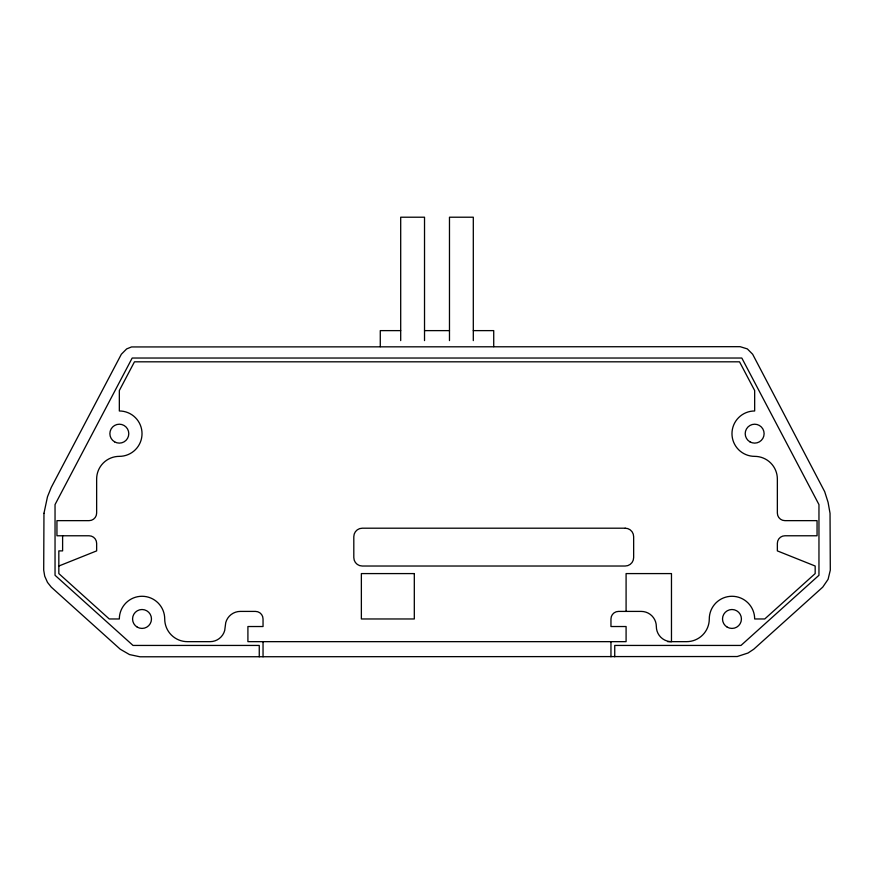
<?xml version="1.0" encoding="UTF-8"?>
<svg xmlns="http://www.w3.org/2000/svg" width="874" height="874" viewBox="0 0 874 874"><rect width="100%" height="100%" fill="white"/><g stroke="black" fill="none" stroke-linecap="round" stroke-linejoin="round"><path stroke-width="1.31" d="M58.831 566.024L96.643 550.893L96.643 543.333A7.56 7.56 0 0 0 89.082 535.773L56.941 535.773L56.941 520.642L89.082 520.642A7.56 7.56 0 0 0 96.643 513.082L96.643 479.039A22.691 22.691 0 0 1 119.334 456.359A22.691 22.691 0 0 0 142.025 433.668A22.691 22.691 0 0 0 119.334 410.977L119.334 390.547L134.465 361.814L739.535 361.814L754.666 390.547L754.666 410.977A22.691 22.691 0 0 0 731.975 433.668A22.691 22.691 0 0 0 754.666 456.359A22.691 22.691 0 0 1 777.357 479.039L777.357 513.082A7.56 7.56 0 0 0 784.918 520.642L817.059 520.642L817.059 535.773L784.918 535.773A7.56 7.56 0 0 0 777.357 543.333L777.357 550.893L815.169 566.024L815.169 573.584L764.75 618.967L754.666 618.967A22.691 22.691 0 0 0 731.975 596.276A22.691 22.691 0 0 0 709.284 618.967A22.691 22.691 0 0 1 686.593 641.658L667.681 641.658M400.696 330.623L380.277 330.623L380.277 346.683M424.524 330.623L449.476 330.623M473.304 330.623L493.723 330.623L493.723 346.683M626.09 611.407L626.09 573.584L671.472 573.584L671.472 641.658A15.131 15.131 0 0 1 656.341 626.527A15.131 15.131 0 0 0 641.21 611.407L618.519 611.407A7.56 7.56 0 0 0 610.959 618.967L610.959 626.527L626.09 626.527L626.09 641.658L247.91 641.658L247.91 626.527L263.041 626.527L263.041 618.967A7.56 7.56 0 0 0 255.481 611.407L240.35 611.407A15.131 15.131 0 0 0 225.743 622.616L224.705 630.449A15.131 15.131 0 0 1 210.099 641.658L187.407 641.658A22.691 22.691 0 0 1 164.716 618.967A22.691 22.691 0 0 0 142.025 596.276A22.691 22.691 0 0 0 119.334 618.967L109.25 618.967L58.831 573.584L58.831 550.893L62.611 550.893L62.611 535.773M614.739 656.789L614.739 645.438L740.988 645.438L818.96 575.278L818.96 504.582L741.818 358.034L132.182 358.034L55.04 504.582L55.04 575.278L133.012 645.438L259.261 645.438L259.261 656.789M610.959 641.658L610.959 656.789M473.304 340.598L473.304 217.211L449.476 217.211L449.476 340.598M424.524 340.598L424.524 217.211L400.696 217.211L400.696 340.598M263.041 641.658L263.041 656.789M43.962 513.322L43.7 570.154L44.716 576.152L47.48 582.368L51.26 587.131L120.251 649.218L129.505 654.571L139.96 656.789L737.252 656.527L748.035 653.009L753.749 649.218L822.74 587.131L828.082 579.342L830.3 570.154L830.038 513.322L828.082 502.332L824.695 491.68L752.656 354.243L747.336 348.901L740.125 346.683L131.526 346.945L126.664 348.901L121.344 354.243L51.26 487.408L47.48 496.771L43.962 513.322M625.194 528.202L362.262 528.202A8.456 8.456 0 0 0 353.806 536.669L353.806 557.568A8.456 8.456 0 0 0 362.262 566.024L625.194 566.024A8.456 8.456 0 0 0 633.65 557.568L633.65 536.669A8.456 8.456 0 0 0 625.194 528.202M414.309 573.584L361.366 573.584L361.366 618.967L414.309 618.967L414.309 573.584M137.294 627.161A9.45 9.45 0 0 0 151.475 618.967A9.45 9.45 0 0 0 137.294 610.784A9.45 9.45 0 0 0 137.294 627.161M114.603 441.851A9.45 9.45 0 0 0 128.784 433.668A9.45 9.45 0 0 0 114.603 425.474A9.45 9.45 0 0 0 114.603 441.851M749.936 441.851A9.45 9.45 0 0 0 764.116 433.668A9.45 9.45 0 0 0 749.936 425.474A9.45 9.45 0 0 0 749.936 441.851M727.244 627.161A9.45 9.45 0 0 0 741.425 618.967A9.45 9.45 0 0 0 727.244 610.784A9.45 9.45 0 0 0 727.244 627.161"/></g></svg>
